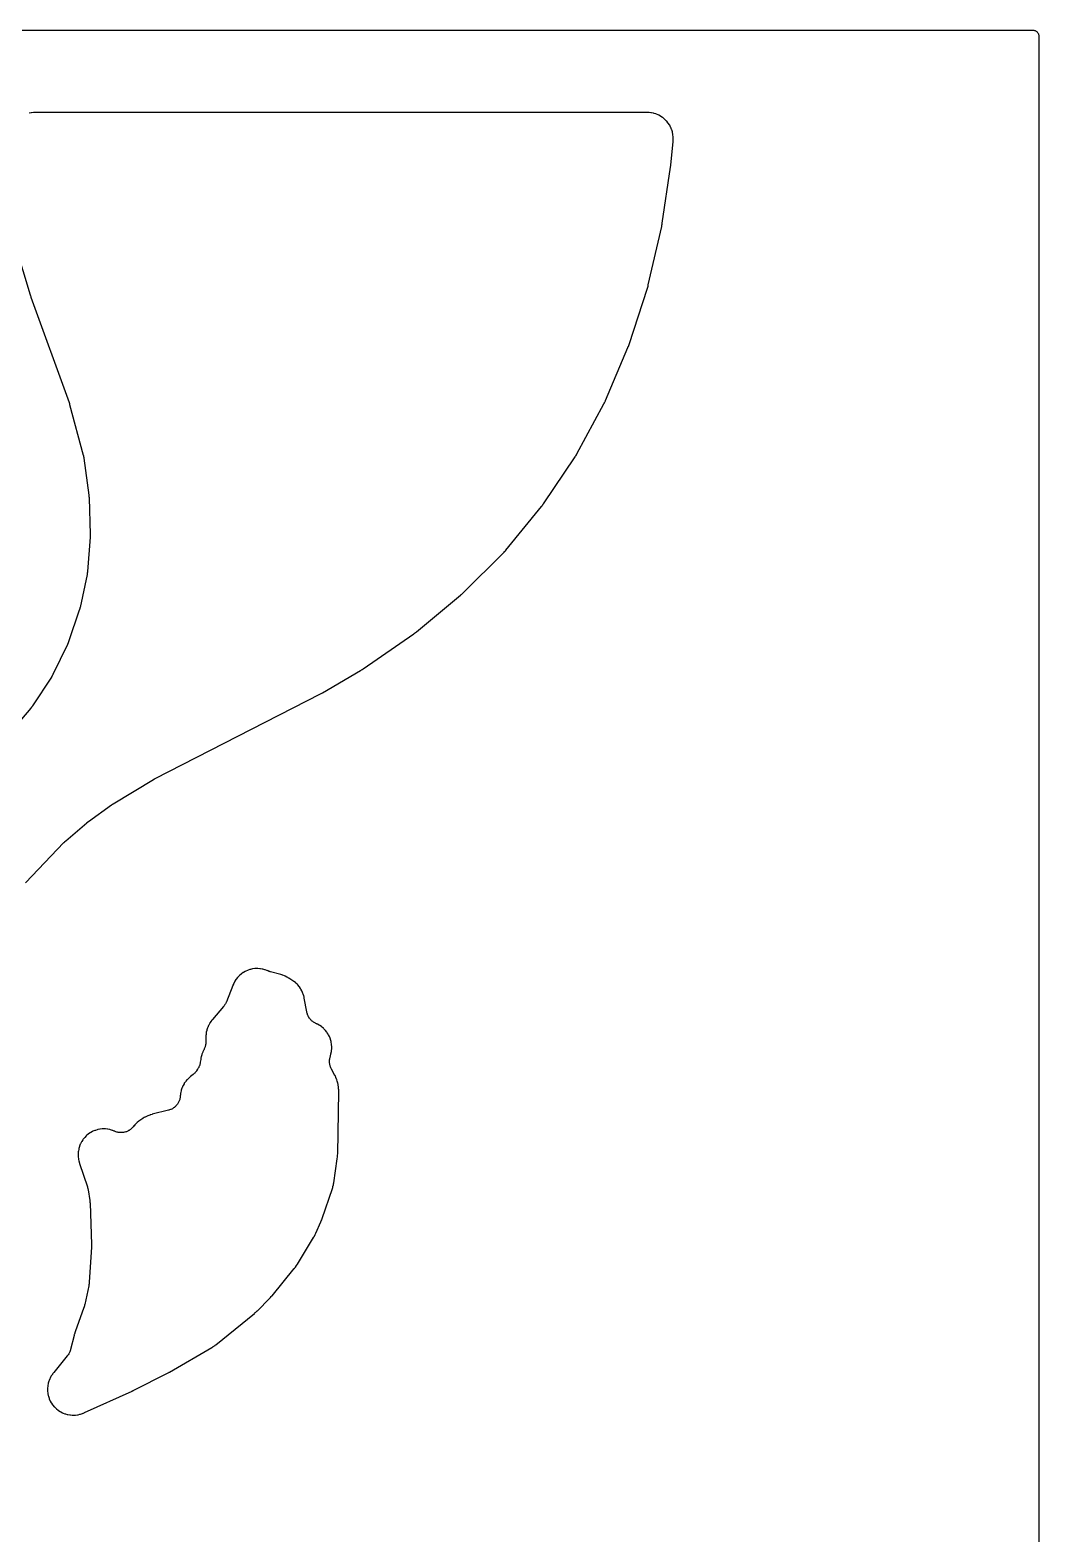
# Model space of a CAD drawing. Header units: millimetres. Extents: x 0 to 300, y 0 to 300.
# Drawn here: x 202.1 to 300, y 154.2 to 300.1 of the extents above; entities that cross this region are included whole.
import ezdxf

# ---------------------------------------------------------------- set-up
doc = ezdxf.new("R2010")
doc.units = ezdxf.units.MM
doc.layers.add('CUT', color=7, linetype='CONTINUOUS')

msp = doc.modelspace()

# ---------------------------------------------------------------- linework, layer by layer
at = {"layer": 'CUT'}
for points in [[(1.4375, 300.0625), (298.5289, 300.0625), (299.4142, 300.0625), (299.4877, 300.0589), (299.5458, 300.0503), (299.6029, 300.036), (299.6583, 300.0162), (299.7114, 299.991), (299.7619, 299.9608), (299.8091, 299.9257), (299.8527, 299.8863), (299.8922, 299.8427), (299.9272, 299.7954), (299.9574, 299.745), (299.9826, 299.6918), (300.0024, 299.6365), (300.0167, 299.5794), (300.0253, 299.5212), (300.0289, 299.4478), (300.0289, 298.5625), (300.0289, 1.4375)], [(201.6841, 217.3145), (205.4123, 221.2269), (205.4201, 221.2349), (205.4383, 221.2536), (205.4462, 221.2615), (205.4558, 221.2711), (205.4638, 221.279), (205.4824, 221.2972), (205.4905, 221.3049), (205.4998, 221.3137), (205.5079, 221.3214), (205.527, 221.3391), (205.5353, 221.3466), (205.5454, 221.3558), (205.5537, 221.3632), (205.5733, 221.3805), (205.5817, 221.3878), (207.6243, 223.1443), (207.6317, 223.1505), (207.6489, 223.165), (207.6563, 223.1712), (207.6654, 223.1787), (207.6729, 223.1848), (207.6905, 223.1989), (207.698, 223.2049), (207.7067, 223.2118), (207.7144, 223.2178), (207.7322, 223.2315), (207.7399, 223.2373), (207.7493, 223.2444), (207.757, 223.2502), (207.7752, 223.2636), (207.783, 223.2693), (210.0179, 224.8798), (210.0252, 224.885), (210.0424, 224.8971), (210.0498, 224.9023), (210.0588, 224.9085), (210.0663, 224.9136), (210.0837, 224.9254), (210.0912, 224.9304), (210.0999, 224.9361), (210.1074, 224.9411), (210.1251, 224.9525), (210.1327, 224.9574), (210.142, 224.9632), (210.1496, 224.968), (210.1675, 224.9791), (210.1752, 224.9838), (214.1031, 227.3613), (214.1087, 227.3647), (214.1217, 227.3724), (214.1273, 227.3757), (214.1407, 227.3836), (214.1476, 227.3876), (214.1638, 227.3969), (214.1708, 227.4008), (214.1788, 227.4054), (214.1858, 227.4093), (214.2022, 227.4183), (214.2092, 227.4221), (214.2127, 227.424), (214.2211, 227.4285), (214.2407, 227.4388), (214.2492, 227.4432), (230.3126, 235.6672), (230.3196, 235.6708), (230.368, 235.6964), (230.3755, 235.7004), (230.4354, 235.7332), (230.4427, 235.7373), (230.4897, 235.7638), (230.4974, 235.7682), (234.201, 237.9331), (234.2102, 237.9386), (234.2739, 237.9774), (234.2837, 237.9835), (234.3621, 238.0333), (234.3716, 238.0394), (234.4329, 238.08), (234.4428, 238.0867), (239.3655, 241.4899), (239.3762, 241.4975), (239.445, 241.5473), (239.4556, 241.5551), (239.5406, 241.6196), (239.551, 241.6276), (239.6176, 241.6804), (239.6278, 241.6887), (243.8991, 245.2292), (243.9093, 245.2379), (243.9754, 245.2952), (243.9854, 245.3041), (244.0667, 245.3779), (244.0766, 245.387), (244.14, 245.4472), (244.1496, 245.4566), (248.0255, 249.3047), (248.0365, 249.3159), (248.1069, 249.3895), (248.1176, 249.401), (248.2035, 249.4958), (248.2139, 249.5075), (248.2804, 249.5847), (248.2905, 249.5967), (251.7474, 253.8327), (251.756, 253.8435), (251.8108, 253.9139), (251.8191, 253.9248), (251.8859, 254.0147), (251.8939, 254.0259), (251.9454, 254.0987), (251.9532, 254.11), (255.0072, 258.6421), (255.0153, 258.6544), (255.0667, 258.735), (255.0745, 258.7474), (255.1366, 258.8501), (255.144, 258.8628), (255.1914, 258.9457), (255.1986, 258.9586), (257.8104, 263.7974), (257.8169, 263.8099), (257.8585, 263.8915), (257.8648, 263.9041), (257.9146, 264.0078), (257.9205, 264.0205), (257.9582, 264.104), (257.9639, 264.1169), (260.1442, 269.2595), (260.1491, 269.2715), (260.1804, 269.3499), (260.1851, 269.3621), (260.2222, 269.4613), (260.2266, 269.4736), (260.2544, 269.5532), (260.2586, 269.5656), (262.0318, 275.0184), (262.0358, 275.0311), (262.0607, 275.1141), (262.0644, 275.1269), (262.0934, 275.2317), (262.0968, 275.2446), (262.1181, 275.3285), (262.1212, 275.3415), (263.4239, 281.019), (263.4265, 281.0308), (263.4426, 281.1078), (263.4449, 281.1197), (263.4631, 281.2168), (263.4652, 281.2287), (263.4781, 281.3062), (263.48, 281.3182), (264.2764, 286.7767), (264.2773, 286.7833), (264.2836, 286.8295), (264.2845, 286.8366), (264.2915, 286.8943), (264.2923, 286.9013), (264.2974, 286.9469), (264.2982, 286.9544), (264.5232, 289.2561), (264.5245, 289.2708), (264.5314, 289.3662), (264.5323, 289.3809), (264.5351, 289.4383), (264.5358, 289.4677), (264.5357, 289.6563), (264.5328, 289.7151), (264.5144, 289.9003), (264.5057, 289.9585), (264.4693, 290.141), (264.455, 290.1981), (264.4009, 290.3761), (264.381, 290.4315), (264.3097, 290.6034), (264.2845, 290.6565), (264.1967, 290.8206), (264.1665, 290.8711), (264.063, 291.0257), (264.0279, 291.073), (263.9098, 291.2168), (263.8703, 291.2604), (263.7387, 291.3919), (263.6951, 291.4314), (263.5512, 291.5494), (263.5039, 291.5845), (263.3492, 291.6878), (263.2987, 291.718), (263.1346, 291.8057), (263.0814, 291.8309), (262.9094, 291.902), (262.854, 291.9219), (262.676, 291.9759), (262.6189, 291.9902), (262.4364, 292.0264), (262.3782, 292.0351), (262.1904, 292.0536), (262.1611, 292.0557), (262.1037, 292.0585), (262.0889, 292.0591), (261.9933, 292.0614), (261.9786, 292.0616), (202.6706, 292.0616), (202.6561, 292.0614), (202.5612, 292.0591), (202.5466, 292.0586), (202.4897, 292.0558), (202.4606, 292.0537), (202.2744, 292.0355), (202.2167, 292.027), (202.0357, 291.9913)], [(200.7226, 279.0935), (202.1424, 274.3615), (202.1447, 274.354), (202.1611, 274.3019), (202.1636, 274.2939), (202.1849, 274.2293), (202.1876, 274.2215), (202.2051, 274.1707), (202.2081, 274.1624), (205.9062, 263.9378), (205.9094, 263.9288), (205.9167, 263.9078), (205.9198, 263.8988), (205.9236, 263.8877), (205.9266, 263.8787), (205.9335, 263.8575), (205.9364, 263.8485), (205.9397, 263.838), (205.9425, 263.8289), (205.9489, 263.8076), (205.9516, 263.7984), (205.9549, 263.7872), (205.9575, 263.7781), (205.9635, 263.7566), (205.966, 263.7474), (207.2849, 258.8353), (207.2885, 258.8212), (207.2968, 258.7883), (207.3002, 258.7742), (207.3043, 258.7569), (207.3075, 258.7427), (207.3147, 258.7096), (207.3177, 258.6953), (207.3209, 258.679), (207.3237, 258.6647), (207.3298, 258.6313), (207.3323, 258.617), (207.3352, 258.5995), (207.3375, 258.5851), (207.3425, 258.5516), (207.3446, 258.5372), (207.8279, 254.925), (207.8294, 254.9134), (207.8326, 254.8863), (207.834, 254.8747), (207.8355, 254.8605), (207.8367, 254.8489), (207.8392, 254.8218), (207.8403, 254.8101), (207.8413, 254.7968), (207.8422, 254.7851), (207.8441, 254.7579), (207.8448, 254.7463), (207.8456, 254.732), (207.8461, 254.7204), (207.8473, 254.6931), (207.8477, 254.6815), (207.952, 251.1087), (207.9522, 251.0969), (207.9527, 251.0694), (207.9528, 251.0576), (207.9528, 251.0432), (207.9528, 251.0314), (207.9525, 251.0039), (207.9523, 250.9921), (207.952, 250.9786), (207.9517, 250.9668), (207.9507, 250.9393), (207.9502, 250.9275), (207.9494, 250.9132), (207.9488, 250.9014), (207.9471, 250.8739), (207.9463, 250.8622), (207.6952, 247.5481), (207.6939, 247.533), (207.6907, 247.4979), (207.6891, 247.4828), (207.6871, 247.4645), (207.6854, 247.4494), (207.6809, 247.4144), (207.6789, 247.3994), (207.6764, 247.3822), (207.6741, 247.3673), (207.6685, 247.3324), (207.666, 247.3175), (207.6627, 247.2993), (207.66, 247.2845), (207.6532, 247.2498), (207.6501, 247.235), (206.9701, 244.0466), (206.9673, 244.0338), (206.9605, 244.0042), (206.9575, 243.9915), (206.9537, 243.9761), (206.9506, 243.9634), (206.9429, 243.934), (206.9396, 243.9214), (206.9356, 243.9069), (206.9321, 243.8944), (206.9236, 243.8652), (206.9199, 243.8527), (206.9152, 243.8375), (206.9113, 243.8251), (206.902, 243.7961), (206.8979, 243.7837), (205.8621, 240.7198), (205.8574, 240.7064), (205.8463, 240.6751), (205.8414, 240.6618), (205.8354, 240.6455), (205.8303, 240.6323), (205.8182, 240.6014), (205.8129, 240.5882), (205.8067, 240.5731), (205.8012, 240.56), (205.7882, 240.5295), (205.7825, 240.5165), (205.7754, 240.5007), (205.7695, 240.4878), (205.7555, 240.4577), (205.7494, 240.4449), (204.3405, 237.5454), (204.334, 237.5324), (204.3187, 237.5022), (204.312, 237.4893), (204.3038, 237.4736), (204.2969, 237.4608), (204.2806, 237.4311), (204.2736, 237.4184), (204.2653, 237.4039), (204.2581, 237.3913), (204.2408, 237.3621), (204.2333, 237.3497), (204.2241, 237.3346), (204.2164, 237.3223), (204.1983, 237.2936), (204.1904, 237.2814), (202.3693, 234.5107), (202.3619, 234.4995), (202.3443, 234.4737), (202.3367, 234.4626), (202.3274, 234.4493), (202.3196, 234.4383), (202.3013, 234.413), (202.2934, 234.4022), (202.2842, 234.3899), (202.2761, 234.3792), (202.257, 234.3545), (202.2488, 234.3439), (202.2386, 234.3311), (202.2302, 234.3207), (202.2104, 234.2965), (202.2019, 234.2862), (200.036, 231.7173)]]:
    msp.add_lwpolyline(points, dxfattribs=at)
msp.add_lwpolyline([(203.841, 167.8131), (203.8504, 167.7543), (203.8893, 167.5701), (203.9044, 167.5126), (203.9614, 167.3332), (203.9822, 167.2774), (204.0566, 167.1046), (204.0829, 167.0511), (204.1741, 166.8865), (204.2055, 166.8359), (204.3126, 166.6811), (204.3488, 166.6339), (204.4707, 166.4905), (204.5115, 166.4471), (204.647, 166.3165), (204.6918, 166.2774), (204.8396, 166.1608), (204.8881, 166.1263), (205.0467, 166.025), (205.0984, 165.9954), (205.2663, 165.9103), (205.3207, 165.8861), (205.4961, 165.818), (205.5526, 165.7993), (205.734, 165.7489), (205.7921, 165.7359), (205.9775, 165.7038), (206.0366, 165.6965), (206.2243, 165.683), (206.2838, 165.6816), (206.472, 165.6867), (206.5313, 165.6913), (206.7181, 165.715), (206.7767, 165.7254), (206.9601, 165.7675), (207.0174, 165.7837), (207.1982, 165.8446), (207.2262, 165.8548), (207.2803, 165.876), (207.2941, 165.8817), (207.3833, 165.9193), (207.3969, 165.9252), (212.0376, 168.0206), (212.0435, 168.0233), (212.0844, 168.0423), (212.0907, 168.0453), (212.1415, 168.0696), (212.1476, 168.0726), (212.1875, 168.0923), (212.1941, 168.0955), (215.4632, 169.7565), (215.4701, 169.76), (215.5175, 169.7849), (215.5248, 169.7888), (215.5835, 169.8206), (215.5906, 169.8245), (215.6367, 169.8503), (215.6442, 169.8546), (219.7513, 172.2313), (219.761, 172.2371), (219.8282, 172.2777), (219.8382, 172.2839), (219.8818, 172.3113), (219.9025, 172.325), (220.0299, 172.413), (220.0493, 172.4269), (220.0824, 172.4518), (220.0913, 172.4586), (220.1525, 172.5064), (220.1624, 172.5143), (223.8947, 175.5567), (223.9065, 175.5665), (223.9818, 175.6312), (223.9933, 175.6413), (224.0859, 175.725), (224.0971, 175.7354), (224.1691, 175.8038), (224.18, 175.8145), (225.3611, 176.9967), (225.3713, 177.0072), (225.4366, 177.0758), (225.4465, 177.0865), (225.5264, 177.1746), (225.5361, 177.1856), (225.598, 177.2573), (225.6074, 177.2685), (227.768, 179.8984), (227.7813, 179.9153), (227.866, 180.0263), (227.8788, 180.0436), (227.98, 180.1865), (227.9921, 180.2043), (228.0686, 180.321), (228.0801, 180.3392), (229.6383, 182.9126), (229.6479, 182.9291), (229.7089, 183.0374), (229.718, 183.0542), (229.7901, 183.1925), (229.7987, 183.2096), (229.8526, 183.3216), (229.8606, 183.3389), (230.3463, 184.4355), (230.3516, 184.4477), (230.3846, 184.527), (230.3896, 184.5392), (230.4289, 184.6397), (230.4335, 184.652), (230.4631, 184.7327), (230.4675, 184.7452), (231.4627, 187.662), (231.467, 187.6752), (231.4941, 187.7608), (231.4981, 187.774), (231.5131, 187.8259), (231.5202, 187.8526), (231.5623, 188.0271), (231.5682, 188.0541), (231.5784, 188.1071), (231.5809, 188.1207), (231.5959, 188.2092), (231.598, 188.2229), (231.9381, 190.5587), (231.9406, 190.5777), (231.9546, 190.7014), (231.9564, 190.7204), (231.969, 190.8762), (231.9702, 190.8953), (231.9763, 191.0196), (231.9769, 191.0388), (232.0784, 197.0667), (232.0785, 197.0839), (232.0772, 197.1958), (232.0767, 197.213), (232.074, 197.2801), (232.0716, 197.3144), (232.0498, 197.5369), (232.0454, 197.5711), (232.035, 197.6374), (232.0321, 197.6544), (232.0116, 197.7643), (232.0083, 197.7812), (231.9888, 197.8712), (231.9857, 197.8848), (231.9647, 197.9724), (231.9613, 197.9858), (231.9474, 198.0382), (231.9397, 198.0648), (231.8863, 198.2343), (231.8672, 198.2863), (231.7984, 198.4502), (231.7871, 198.4755), (231.7639, 198.5244), (231.7578, 198.5368), (231.7172, 198.6173), (231.7108, 198.6296), (231.375, 199.2592), (231.3541, 199.3011), (231.3177, 199.3789), (231.2824, 199.4657), (231.262, 199.5246), (231.2359, 199.6146), (231.2217, 199.6753), (231.2052, 199.7675), (231.1974, 199.8294), (231.1905, 199.9228), (231.1892, 199.9852), (231.1921, 200.0788), (231.1973, 200.141), (231.2099, 200.2338), (231.2259, 200.3182), (231.2358, 200.364), (231.3213, 200.7145), (231.3246, 200.7293), (231.3455, 200.8252), (231.3485, 200.84), (231.3596, 200.8979), (231.3645, 200.9277), (231.3912, 201.1194), (231.3965, 201.1796), (231.4038, 201.3703), (231.403, 201.4307), (231.391, 201.6213), (231.3842, 201.6813), (231.3531, 201.8696), (231.3403, 201.9286), (231.2904, 202.1129), (231.2717, 202.1703), (231.2036, 202.3487), (231.1792, 202.4039), (231.0935, 202.5745), (231.0637, 202.627), (230.9612, 202.7881), (230.9263, 202.8374), (230.8082, 202.9874), (230.7685, 203.0329), (230.6359, 203.1702), (230.5918, 203.2115), (230.4461, 203.3348), (230.3981, 203.3715), (230.2407, 203.4795), (230.1893, 203.5112), (230.0195, 203.6041), (229.9926, 203.618), (229.9395, 203.6436), (229.9259, 203.6501), (229.8642, 203.678), (229.8253, 203.6968), (229.7548, 203.7329), (229.6799, 203.7759), (229.6314, 203.807), (229.561, 203.857), (229.5157, 203.8925), (229.4504, 203.9491), (229.4087, 203.9888), (229.3491, 204.0514), (229.3115, 204.0949), (229.2582, 204.1629), (229.2249, 204.2099), (229.1783, 204.2827), (229.1497, 204.3326), (229.1103, 204.4095), (229.0866, 204.462), (229.0548, 204.5423), (229.0362, 204.5968), (229.0123, 204.6798), (228.994, 204.7569), (228.9851, 204.7992), (228.7367, 206.1293), (228.7337, 206.1445), (228.7126, 206.2432), (228.7092, 206.2583), (228.695, 206.3173), (228.6869, 206.3473), (228.6304, 206.538), (228.6097, 206.5965), (228.5348, 206.7779), (228.5082, 206.834), (228.415, 207.0066), (228.3827, 207.0596), (228.2721, 207.2217), (228.2346, 207.2711), (228.1078, 207.4209), (228.0653, 207.4662), (227.9238, 207.6021), (227.8769, 207.6427), (227.7199, 207.765), (227.6949, 207.7834), (227.6453, 207.8181), (227.6324, 207.8268), (227.5482, 207.8825), (227.5352, 207.8909), (227.2305, 208.0811), (227.218, 208.0887), (227.1362, 208.1371), (227.1235, 208.1443), (227.0737, 208.1722), (227.0478, 208.1858), (226.88, 208.2691), (226.8264, 208.2925), (226.6513, 208.3591), (226.6237, 208.3688), (226.5694, 208.3865), (226.5555, 208.3908), (226.4645, 208.418), (226.4504, 208.422), (225.455, 208.693), (225.4446, 208.6959), (225.4284, 208.7005), (225.4019, 208.7085), (225.3665, 208.7198), (225.3352, 208.7304), (225.3106, 208.7392), (225.2965, 208.7444), (225.2735, 208.7532), (225.2634, 208.757), (225.2434, 208.7649), (225.2264, 208.7718), (225.2127, 208.7775), (225.2049, 208.7807), (225.1875, 208.7882), (225.1841, 208.7896), (225.1284, 208.813), (225.1046, 208.8224), (224.9494, 208.8799), (224.9253, 208.8883), (224.9241, 208.8887), (224.8962, 208.8969), (224.7159, 208.9456), (224.659, 208.9581), (224.4774, 208.9886), (224.4195, 208.9955), (224.2358, 209.0083), (224.1776, 209.0095), (223.9935, 209.0044), (223.9354, 209), (223.7527, 208.9771), (223.6953, 208.967), (223.5157, 208.9265), (223.4595, 208.911), (223.2846, 208.8532), (223.2303, 208.8323), (223.0618, 208.7579), (223.0098, 208.7318), (222.8493, 208.6413), (222.8, 208.6103), (222.6491, 208.5048), (222.603, 208.4691), (222.4631, 208.3494), (222.4207, 208.3095), (222.293, 208.1768), (222.2547, 208.1329), (222.1404, 207.9884), (222.1066, 207.941), (222.0069, 207.7862), (221.9778, 207.7357), (221.8924, 207.5697), (221.8797, 207.5435), (221.8562, 207.4917), (221.8503, 207.4783), (221.8133, 207.3912), (221.8077, 207.3777), (221.1767, 205.7874), (221.172, 205.7759), (221.1657, 205.7606), (221.1456, 205.7155), (221.1206, 205.6632), (221.0801, 205.5879), (221.0374, 205.517), (220.9894, 205.4452), (220.9539, 205.3972), (220.923, 205.3578), (220.9125, 205.3452), (220.9046, 205.3358), (219.828, 204.0749), (219.8184, 204.0634), (219.7571, 203.9878), (219.7479, 203.9761), (219.7122, 203.9298), (219.6945, 203.9057), (219.5851, 203.7482), (219.5535, 203.6974), (219.4616, 203.532), (219.4352, 203.4783), (219.3602, 203.3046), (219.3393, 203.2486), (219.282, 203.0683), (219.2668, 203.0105), (219.2277, 202.8254), (219.2183, 202.7663), (219.1976, 202.5756), (219.1951, 202.5458), (219.1917, 202.4875), (219.1911, 202.4725), (219.1878, 202.3753), (219.1875, 202.3603), (219.1836, 201.8837), (219.1822, 201.8416), (219.1779, 201.7644), (219.1694, 201.6805), (219.161, 201.6249), (219.1446, 201.5422), (219.1311, 201.4877), (219.107, 201.4069), (219.0885, 201.3538), (219.0569, 201.2756), (219.0247, 201.2054), (219.0062, 201.1675), (218.983, 201.1226), (218.9755, 201.1076), (218.9282, 201.0095), (218.9212, 200.9943), (218.8944, 200.9347), (218.8816, 200.9037), (218.8049, 200.7032), (218.7844, 200.6394), (218.7306, 200.4316), (218.7231, 200.399), (218.7102, 200.3349), (218.7071, 200.3184), (218.6887, 200.2111), (218.6861, 200.1945), (218.6458, 199.9124), (218.639, 199.8716), (218.6249, 199.7973), (218.6057, 199.7169), (218.5905, 199.6641), (218.5641, 199.5859), (218.5442, 199.5346), (218.5107, 199.4591), (218.4861, 199.4099), (218.4458, 199.3378), (218.406, 199.2735), (218.3834, 199.2389), (218.2776, 199.0846), (218.2712, 199.0755), (218.2626, 199.0631), (218.236, 199.0273), (218.2037, 198.9859), (218.1535, 198.9271), (218.1026, 198.8723), (218.047, 198.8175), (218.0067, 198.7811), (217.9723, 198.7515), (217.9609, 198.7422), (217.9522, 198.7352), (217.686, 198.5233), (217.6747, 198.5141), (217.6021, 198.4535), (217.5911, 198.444), (217.5484, 198.4065), (217.527, 198.3868), (217.393, 198.2571), (217.3533, 198.2146), (217.2341, 198.0745), (217.1986, 198.0284), (217.0936, 197.8774), (217.0628, 197.828), (216.9729, 197.6676), (216.9469, 197.6155), (216.873, 197.4471), (216.8523, 197.3927), (216.795, 197.2179), (216.7796, 197.1618), (216.7395, 196.9823), (216.7296, 196.925), (216.7068, 196.7399), (216.704, 196.711), (216.7, 196.6576), (216.6982, 196.6365), (216.6888, 196.541), (216.6757, 196.4525), (216.6643, 196.3954), (216.6428, 196.3098), (216.6257, 196.2535), (216.5958, 196.1704), (216.5733, 196.1161), (216.5355, 196.0363), (216.5077, 195.9844), (216.4623, 195.9087), (216.4296, 195.8599), (216.3769, 195.789), (216.3395, 195.7435), (216.2802, 195.6781), (216.2386, 195.6366), (216.1731, 195.5774), (216.1276, 195.5401), (216.0566, 195.4875), (216.0077, 195.4549), (215.9319, 195.4096), (215.88, 195.3819), (215.8002, 195.3442), (215.7458, 195.3218), (215.6626, 195.2921), (215.5852, 195.2687), (215.5426, 195.2569), (213.974, 194.8655), (213.9579, 194.8613), (213.8533, 194.832), (213.8373, 194.8273), (213.775, 194.808), (213.7433, 194.7973), (213.5427, 194.7227), (213.4814, 194.6959), (213.2903, 194.5995), (213.2609, 194.5836), (213.2044, 194.551), (213.1901, 194.5425), (213.0975, 194.4856), (213.0834, 194.4767), (212.8605, 194.331), (212.848, 194.3226), (212.7673, 194.267), (212.755, 194.2582), (212.7074, 194.2236), (212.6834, 194.2052), (212.533, 194.0838), (212.4881, 194.0436), (212.3506, 193.9076), (212.3297, 193.8859), (212.29, 193.8424), (212.2799, 193.8311), (212.2156, 193.7571), (212.2059, 193.7456), (212.1241, 193.6466), (212.0949, 193.613), (212.04, 193.5529), (211.9769, 193.4902), (211.9329, 193.4507), (211.8639, 193.3946), (211.8162, 193.3596), (211.7421, 193.3105), (211.6911, 193.2804), (211.6125, 193.2389), (211.5588, 193.214), (211.4765, 193.1805), (211.4206, 193.1609), (211.3354, 193.1357), (211.2779, 193.1217), (211.1905, 193.1051), (211.1319, 193.0969), (211.0434, 193.0889), (210.9842, 193.0865), (210.8953, 193.0873), (210.8363, 193.0908), (210.7479, 193.1003), (210.6894, 193.1096), (210.6024, 193.1279), (210.5451, 193.1429), (210.4604, 193.1696), (210.384, 193.1979), (210.3427, 193.2144), (210.3356, 193.2174), (210.3206, 193.2236), (210.3124, 193.2269), (210.2941, 193.2343), (210.1641, 193.2892), (210.108, 193.3097), (209.9276, 193.3654), (209.8698, 193.3802), (209.6848, 193.4177), (209.6257, 193.4266), (209.4379, 193.4456), (209.3783, 193.4486), (209.1895, 193.4488), (209.1299, 193.4459), (208.942, 193.4273), (208.883, 193.4185), (208.6979, 193.3814), (208.64, 193.3667), (208.4596, 193.3114), (208.4034, 193.291), (208.2294, 193.218), (208.1755, 193.1922), (208.0096, 193.1022), (207.9586, 193.0712), (207.8024, 192.9652), (207.7547, 192.9293), (207.6098, 192.8083), (207.566, 192.7677), (207.4338, 192.6329), (207.3942, 192.5883), (207.2761, 192.441), (207.2412, 192.3926), (207.1383, 192.2343), (207.1083, 192.1827), (207.0217, 192.015), (206.997, 191.9606), (206.9274, 191.7851), (206.9082, 191.7286), (206.8565, 191.5471), (206.843, 191.4889), (206.8096, 191.3031), (206.802, 191.2439), (206.7872, 191.0557), (206.7855, 190.996), (206.7894, 190.8073), (206.7937, 190.7478), (206.8164, 190.5604), (206.8265, 190.5015), (206.8683, 190.3148), (206.8756, 190.2858), (206.8911, 190.2296), (206.8953, 190.2153), (206.9235, 190.1224), (206.928, 190.1082), (207.687, 187.816), (207.6899, 187.8072), (207.6942, 187.7936), (207.7011, 187.771), (207.71, 187.7406), (207.7174, 187.7134), (207.7231, 187.6916), (207.7262, 187.6791), (207.7273, 187.6745), (207.7334, 187.6474), (207.7461, 187.5871), (207.7529, 187.5507), (207.755, 187.5384), (207.7565, 187.5292), (207.9172, 186.5039), (207.9191, 186.491), (207.9234, 186.4607), (207.9252, 186.4477), (207.9272, 186.4319), (207.9287, 186.4189), (207.9321, 186.3885), (207.9335, 186.3755), (207.935, 186.3605), (207.9361, 186.3474), (207.9387, 186.317), (207.9397, 186.3039), (207.9407, 186.288), (207.9415, 186.2749), (207.9432, 186.2444), (207.9438, 186.2313), (208.1001, 182.2314), (208.1004, 182.2194), (208.1012, 182.1914), (208.1014, 182.1794), (208.1016, 182.1648), (208.1016, 182.1528), (208.1016, 182.1248), (208.1015, 182.1129), (208.1013, 182.0991), (208.1011, 182.0871), (208.1003, 182.0591), (208.0999, 182.0471), (208.0993, 182.0325), (208.0987, 182.0205), (208.0972, 181.9926), (208.0965, 181.9806), (207.8659, 178.5727), (207.8647, 178.5567), (207.8615, 178.5194), (207.86, 178.5034), (207.858, 178.4839), (207.8562, 178.468), (207.8517, 178.4308), (207.8496, 178.4149), (207.8471, 178.3967), (207.8447, 178.3808), (207.8388, 178.3438), (207.8362, 178.328), (207.8328, 178.3087), (207.8299, 178.293), (207.8227, 178.2562), (207.8195, 178.2405), (207.4326, 176.4273), (207.4293, 176.4125), (207.4214, 176.378), (207.4178, 176.3632), (207.4133, 176.3453), (207.4096, 176.3306), (207.4004, 176.2964), (207.3964, 176.2817), (207.3916, 176.265), (207.3873, 176.2504), (207.377, 176.2165), (207.3725, 176.202), (207.3668, 176.1844), (207.3621, 176.17), (207.3507, 176.1365), (207.3456, 176.1222), (206.4986, 173.7663), (206.4937, 173.7521), (206.463, 173.6594), (206.4584, 173.645), (206.4228, 173.5277), (206.4186, 173.5132), (206.3925, 173.4191), (206.3887, 173.4046), (206.0509, 172.0533), (206.0376, 172.0056), (206.0108, 171.919), (205.9764, 171.8262), (205.9501, 171.7658), (205.9057, 171.6773), (205.873, 171.6201), (205.8191, 171.537), (205.7657, 171.4638), (205.7354, 171.4246), (204.4148, 169.8088), (204.4055, 169.7972), (204.3462, 169.7208), (204.3372, 169.7089), (204.3027, 169.6621), (204.2856, 169.6377), (204.1801, 169.4787), (204.1496, 169.4276), (204.0616, 169.2612), (204.0364, 169.2073), (203.9653, 169.033), (203.9456, 168.9769), (203.8921, 168.7964), (203.878, 168.7386), (203.8427, 168.5537), (203.8344, 168.4947), (203.8176, 168.3073), (203.8152, 168.2478), (203.817, 168.0596), (203.8205, 168.0002)], close=True, dxfattribs=at)

doc.saveas('drawing.dxf')
